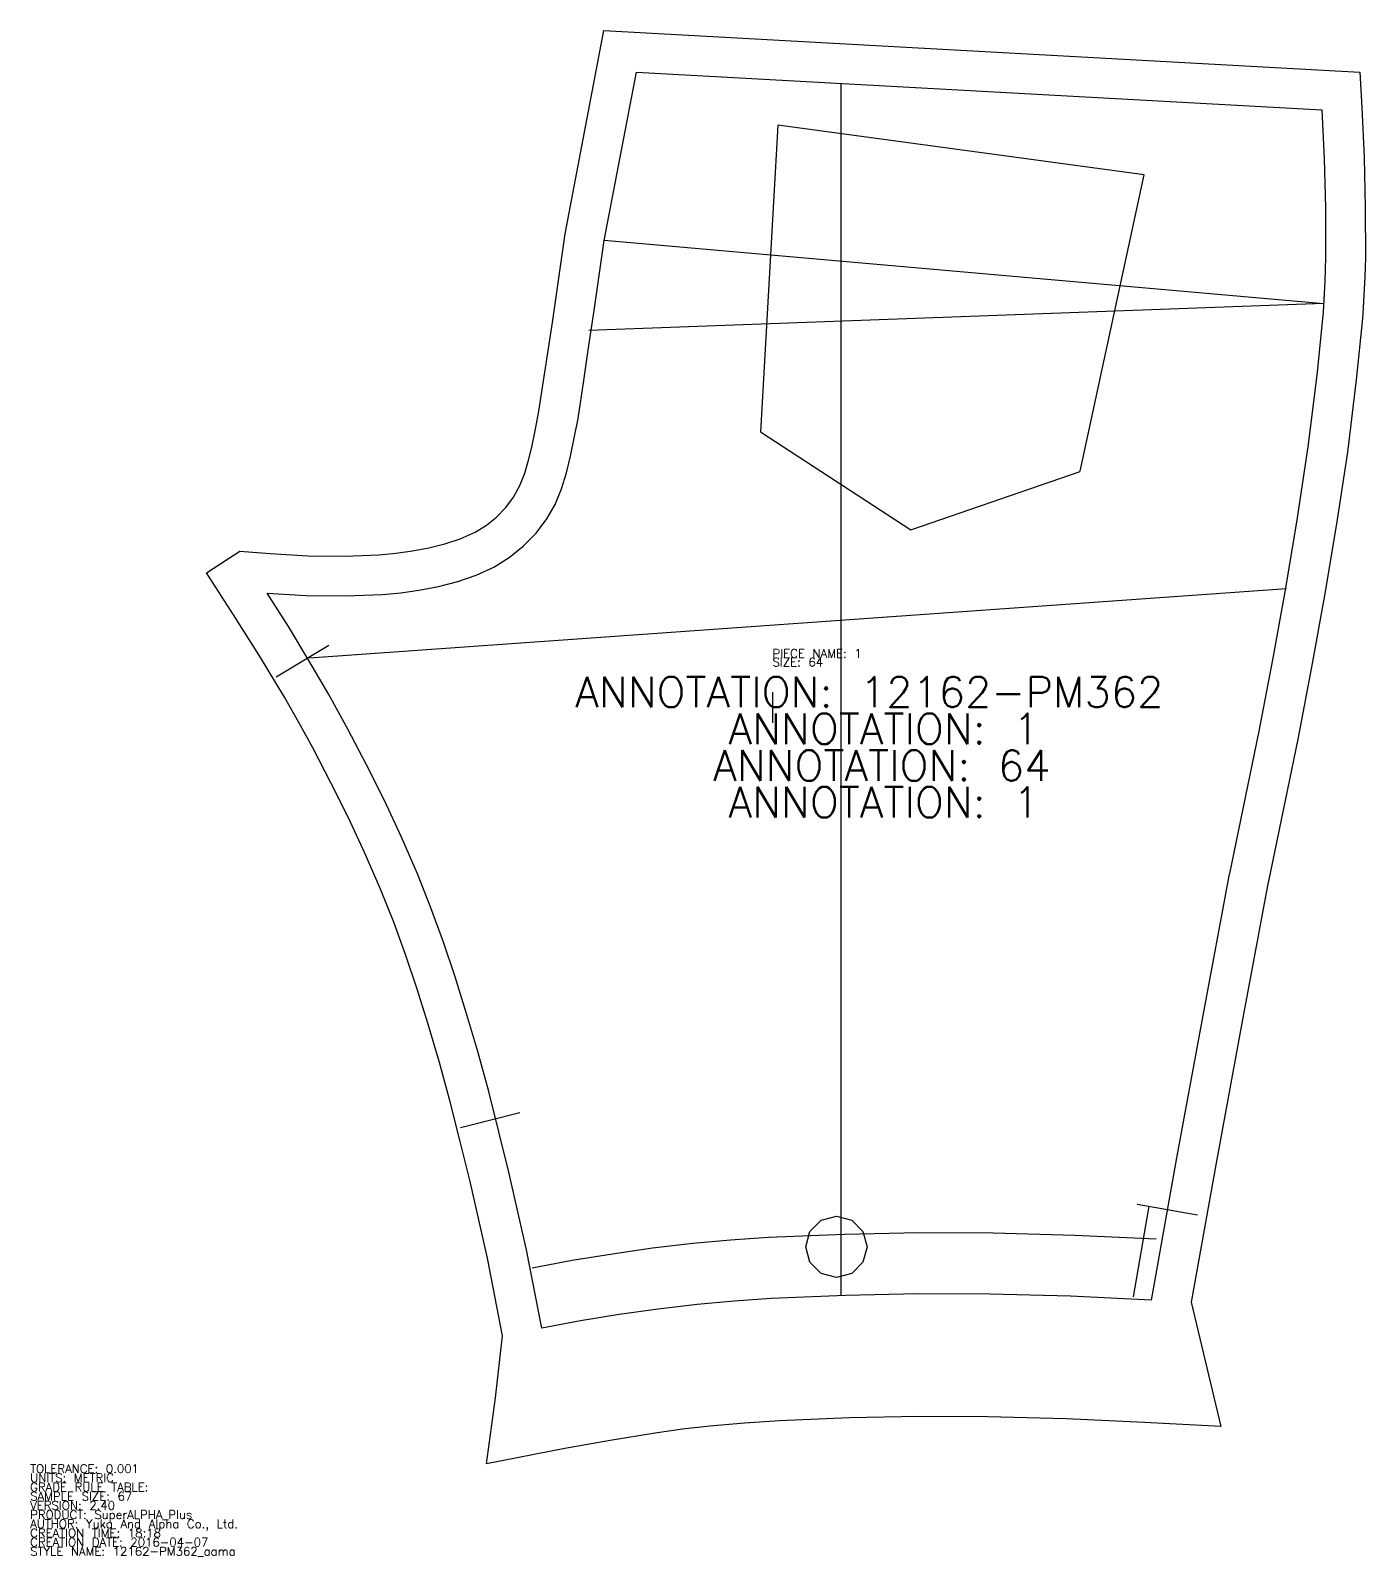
# Model space of a CAD drawing. Extents: x 0 to 3491, y 0 to 2996.
# Drawn here: x 0.1 to 435.8, y -0.3 to 497.9 of the extents above; entities that cross this region are included whole.
import ezdxf

# ---------------------------------------------------------------- set-up
doc = ezdxf.new("R2010")
doc.units = 0
for name, color, linetype in [('1', 7, 'CONTINUOUS'), ('14', 7, 'CONTINUOUS'), ('5', 5, 'CONTINUOUS'), ('8', 4, 'CONTINUOUS')]:
    doc.layers.add(name, color=color, linetype=linetype)
doc.styles.get("Standard").update_dxf_attribs({"font": 'txt', "bigfont": ' '})

# ---------------------------------------------------------------- blocks, each defined once
blk = doc.blocks.new('BLK_1_1')
at = {"layer": '1'}
blk.add_lwpolyline([(148.9062, 30), (151.8521, 51.4972), (154.1782, 71.7825), (149.2227, 97.1304), (143.5922, 122.2045), (140.3447, 135.1724), (137.0972, 148.1402), (133.5494, 161.025), (129.7894, 173.8491), (126.3337, 184.9321), (122.6297, 195.933), (118.6578, 206.8327), (114.3759, 217.6121), (109.269, 229.3276), (103.8519, 240.9051), (98.1472, 252.3481), (92.2141, 263.6765), (87.7062, 272.0041), (82.9959, 280.2176), (74.7951, 293.7253), (66.4127, 307.1239), (57.511, 320.8767), (68.4219, 327.9407), (78.3774, 327.146), (90.5701, 326.4165), (102.7484, 326.3357), (113.8071, 326.7427), (119.2945, 327.2755), (124.7522, 328.0471), (130.0724, 329.0195), (135.3113, 330.3201), (140.3625, 331.9982), (145.2115, 334.1436), (148.8773, 336.3808), (152.2198, 339.0819), (155.2161, 342.1558), (157.7814, 345.5897), (159.8052, 349.3736), (161.4023, 353.3819), (162.6764, 357.595), (163.689, 361.8922), (164.9555, 367.7433), (166.0229, 373.6341), (170.5222, 402.5566), (172.5374, 417.0584), (174.5526, 431.5602), (187.2668, 497.91), (433.9053, 484.3465), (434.5755, 472.7533), (435.3363, 456.486), (435.6912, 440.0859), (435.7864, 423.7287), (435.6039, 417.5932), (435.0308, 407.3735), (434.794, 403.9353), (432.7948, 383.8902), (429.8965, 360.2365), (426.384, 336.8296), (422.4335, 313.4874), (418.1966, 290.0215), (413.6972, 266.6037), (404.1232, 220.1651), (404.0925, 220.0015), (404.0618, 219.8379), (395.4211, 173.7983), (386.9168, 127.5796), (378.9352, 82.7357), (388.5422, 42.156), (363.6816, 43.5122), (338.1226, 44.7035), (312.5565, 45.3544), (289.953, 45.4437), (267.3563, 44.9695), (244.5453, 44.0213), (233.1646, 43.2412), (221.8021, 42.2397), (212.897, 41.2566), (204.0228, 40.0281), (189.2658, 37.6141), (174.5435, 34.9827), (148.9062, 30)], close=True, dxfattribs=at)
at = {"layer": '14'}
blk.add_lwpolyline([(166.9415, 74.2524), (161.9388, 99.8333), (156.2314, 125.2461), (152.9384, 138.3957), (149.6454, 151.5453), (146.0471, 164.6104), (142.2324, 177.6135), (138.6757, 189.0078), (134.8648, 200.318), (130.7801, 211.5248), (126.3779, 222.6084), (121.1438, 234.6176), (115.592, 246.4855), (109.7595, 258.2229), (103.6664, 269.8284), (97.4536, 281.1216), (90.9995, 292.2783), (84.2862, 303.3061), (77.3279, 314.1884), (90.123, 313.4138), (102.9022, 313.3366), (114.9573, 313.7674), (120.9347, 314.3562), (126.8768, 315.2214), (133.254, 316.4148), (139.5306, 318.0024), (145.5748, 320.0485), (151.3593, 322.6793), (156.3593, 325.8274), (160.9415, 329.5695), (165.0839, 333.7856), (168.6703, 338.4692), (171.2886, 343.2135), (173.3572, 348.2554), (175.0226, 353.5573), (176.3562, 358.9695), (178.8324, 371.2214), (180.6934, 383.6317), (182.3642, 395.076), (184.0351, 406.5204), (185.7059, 417.9648), (187.3767, 429.4091), (197.8964, 484.3059), (421.5973, 472.0034), (422.3444, 456.0257), (422.6904, 440.0338), (422.7881, 423.9408), (422.5296, 416.1072), (421.9269, 406.007), (419.8758, 385.3406), (417.0148, 361.9854), (413.5461, 338.8703), (409.6442, 315.8193), (405.4254, 292.4505), (400.9448, 269.1295), (391.3678, 222.6756), (391.328, 222.4634), (391.328, 222.4674), (382.6642, 176.3038), (374.1266, 129.9031), (365.8612, 83.4528), (339.52, 84.6806), (313.1708, 85.3498), (289.6448, 85.446), (266.1255, 84.9506), (241.8567, 83.9307), (229.7465, 83.1135), (217.6596, 82.0258), (204.9303, 80.5196), (192.2394, 78.712), (179.5686, 76.6245), (166.9415, 74.2524)], close=True, dxfattribs=at)
at = {"layer": '5'}
blk.add_line((242.2732, 281.9217), (242.2732, 271.9217), dxfattribs=at)
at = {"layer": '8'}
for p, q in [((264.6509, 84.9053), (264.6509, 480.6347)), ((244.0002, 467.0484), (238.3417, 366.8789)), ((363.6163, 450.7765), (244.0002, 467.0531)), ((342.6727, 353.9994), (363.6163, 450.772)), ((187.3767, 429.4136), (422.1741, 408.7764)), ((422.1741, 408.7719), (182.3386, 399.9536)), ((238.3417, 366.8834), (287.4115, 334.8964)), ((287.4115, 334.9009), (342.6727, 353.9949)), ((91.1716, 293.0581), (410.0006, 315.7087)), ((97.45, 297.1395), (80.3284, 286.8123)), ((159.8157, 144.6066), (140.4291, 139.711)), ((361.2418, 114.7569), (380.9286, 111.2337)), ((365.1331, 114.0634), (359.95, 84.4806))]:
    blk.add_line(p, q, dxfattribs=at)
blk.add_lwpolyline([(273.136, 100.8183), (271.7963, 95.8183), (268.136, 92.158), (263.136, 90.8183), (258.136, 92.158), (254.4757, 95.8183), (253.136, 100.8183), (254.4757, 105.8183), (258.136, 109.4785), (263.136, 110.8183), (268.136, 109.4785), (271.7963, 105.8183), (273.136, 100.8183)], close=True, dxfattribs=at)
blk.add_lwpolyline([(163.8712, 94.018), (176.9158, 96.4492), (190.0046, 98.59), (203.1136, 100.4452), (216.2616, 101.9929), (228.6072, 103.0997), (240.9766, 103.93), (265.7648, 104.9604), (290.0012, 105.4535), (314.2444, 105.34), (340.8826, 104.6472), (367.5128, 103.3845)], dxfattribs=at)
at = {"layer": '1'}
for s, height, p in [('PIECE NAME: 1', 2.8, (242.2682, 293.1217)), ('SIZE: 64', 2.8, (242.2682, 290.3217)), ('ANNOTATION: 12162-PM362', 10, (177.8932, 276.955)), ('ANNOTATION: 1', 10, (227.8932, 264.955)), ('ANNOTATION: 64', 10, (222.8932, 252.955)), ('ANNOTATION: 1', 10, (227.8932, 240.955))]:
    blk.add_text(s, height=height, dxfattribs=at).set_placement(p)

msp = doc.modelspace()

# ---------------------------------------------------------------- block references
at = {"layer": '1'}
msp.add_blockref('BLK_1_1', (0, 0), dxfattribs=at)

# ---------------------------------------------------------------- texts
for s, p in [('TOLERANCE: 0.001', (0, 27)), ('UNITS: METRIC', (0, 24)), ('GRADE RULE TABLE:', (0, 21)), ('SAMPLE SIZE: 67', (0, 18)), ('VERSION: 2.40', (0, 15)), ('AUTHOR: Yuka And Alpha Co., Ltd.', (0, 9)), ('PRODUCT: SuperALPHA_Plus', (0, 12)), ('CREATION TIME: 18:18', (0, 6)), ('CREATION DATE: 2016-04-07', (0, 3)), ('STYLE NAME: 12162-PM362_aama', (0, 0))]:
    msp.add_text(s, height=2.8, dxfattribs=at).set_placement(p)

doc.saveas('drawing.dxf')
